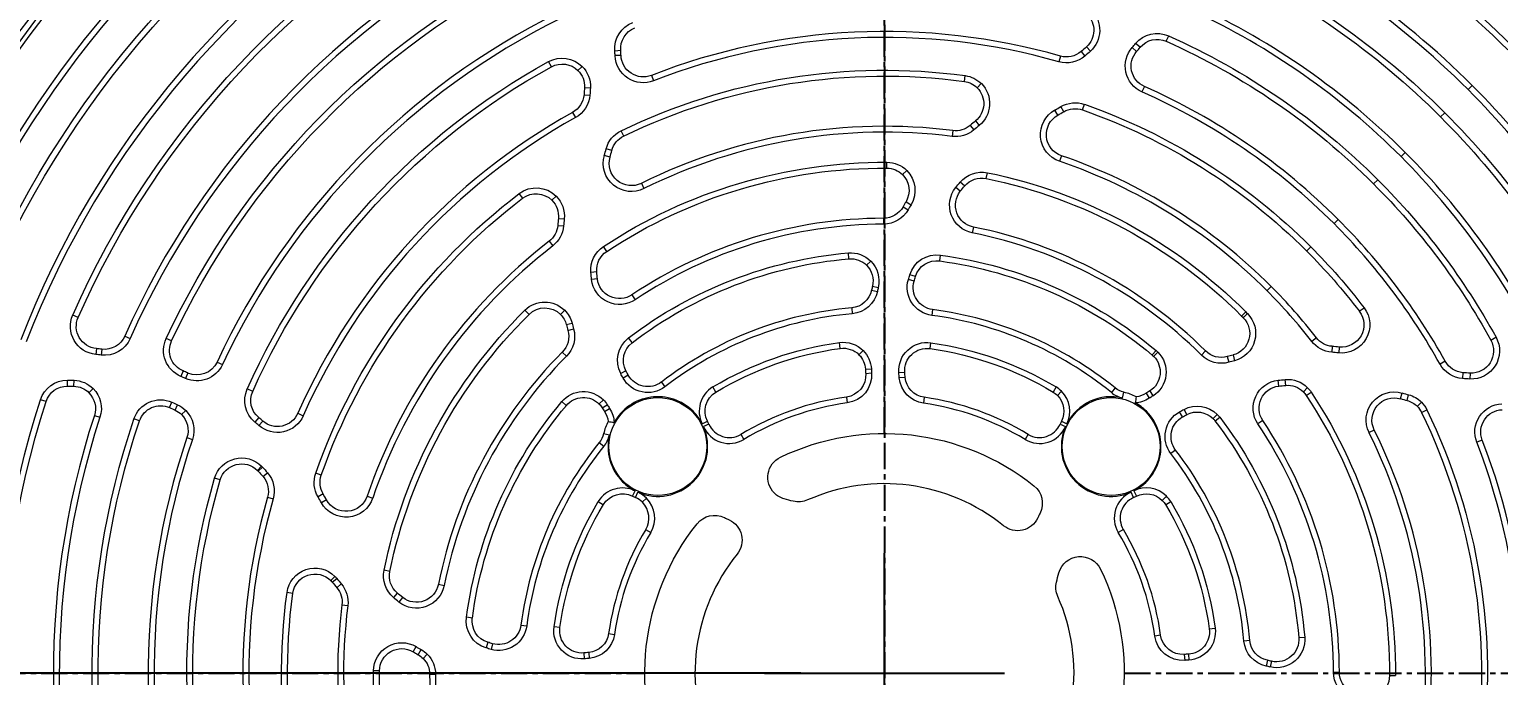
# Model space of a CAD drawing. Header units: millimetres. Extents: x 14484 to 44106, y -7531 to -758.
# Drawn here: x 22895.8 to 23159.4, y -1877 to -1761.1 of the extents above; entities that cross this region are included whole.
import ezdxf

# ---------------------------------------------------------------- set-up
doc = ezdxf.new("R2010")
doc.units = ezdxf.units.MM
doc.header["$LTSCALE"] = 15
doc.linetypes.add('CENTER', pattern=[2, 1.25, -0.25, 0.25, -0.25])
doc.layers.add('IA-DIBUJO', color=3, linetype='Continuous', lineweight=30)
doc.layers.add('IA-DIM', color=7, linetype='Continuous')
doc.layers.add('IA-EJES', color=4, linetype='CENTER')
doc.styles.add('ING-AMB', font='romans.shx', dxfattribs={"width": 0.75, "oblique": 15})
doc.dimstyles.new('ING-AMB 15', dxfattribs={"dimscale": 15, "dimtxt": 3, "dimasz": 2.5, "dimexe": 1, "dimexo": 1, "dimgap": 1, "dimtad": 1, "dimdec": 0, "dimzin": 0, "dimdsep": 46, "dimtxsty": 'ING-AMB', "dimcen": 0.1, "dimclrd": 7, "dimclre": 7, "dimclrt": 2, "dimadec": 0, "dimazin": 0, "dimtfac": 1, "dimtdec": 0, "dimtmove": 0, "dimatfit": 0, "dimfxl": 1.25, "dimtolj": 1, "dimtzin": 0, "dimarcsym": 1})

# ---------------------------------------------------------------- blocks, each defined once
blk = doc.blocks.new('A$Cd577ae4d')
at = {"color": 0, "linetype": 'Continuous', "lineweight": 0, "extrusion": (1.22465e-16, 1, -2.22045e-16)}
for p, q in [((-50.55, 145.69), (-50.98, 146.66)), ((-45.86, 144.62), (-45.05, 145.3)), ((-45.23, 143.88), (-44.43, 144.58)), ((-36.24, 144.71), (-36.95, 143.92)), ((-35.26, 143.85), (-35.95, 143.04)), ((-31.56, 143.04), (-31.27, 142.02)), ((47.33, 144.03), (48.38, 143.94)), ((54.99, 140.44), (54.24, 141.19)), ((59.75, 141.12), (60.26, 142.05)), ((-104.68, 137.03), (-105.43, 137.78)), ((-46.62, 137.59), (-46.19, 136.62)), ((-16.63, 137.35), (-17.37, 138.1)), ((-14.33, 138.49), (-14.47, 139.54)), ((41.81, 139.59), (41.43, 138.6)), ((53.83, 137.42), (52.77, 137.37)), ((53.91, 136.12), (52.85, 136.04)), ((-99.77, 132.12), (-100.52, 132.87)), ((-35.52, 133.39), (-35.87, 134.39)), ((-32.16, 133.06), (-31.63, 133.97)), ((-31.09, 132.45), (-30.58, 133.37)), ((55.95, 132.94), (55.44, 132.01)), ((-16.32, 131.41), (-16.98, 130.59)), ((-15.34, 130.6), (-16.02, 129.8)), ((-12.25, 129.68), (-12.12, 128.63)), ((46.79, 128.69), (47.26, 129.64)), ((-92.66, 125.01), (-93.41, 125.76)), ((-31.75, 125.17), (-31.41, 124.17)), ((-0.43, 122.95), (-0.43, 124.01)), ((48.91, 126.11), (49.94, 126.38)), ((49.25, 124.91), (50.26, 125.21)), ((-18.25, 121.09), (-18.47, 122.13)), ((-3.24, 121.78), (-3.98, 122.53)), ((-87.75, 120.1), (-88.5, 120.85)), ((-14.38, 119.75), (-13.57, 120.43)), ((-13.6, 118.79), (-12.77, 119.45)), ((43.62, 120.22), (43.15, 119.27)), ((-3.86, 116.92), (-4.77, 116.39)), ((-3.32, 116), (-4.25, 115.48)), ((59.66, 117.18), (58.91, 117.93)), ((64.91, 117.53), (65.56, 118.38)), ((-80.64, 112.99), (-81.39, 113.74)), ((0.16, 113.95), (0.16, 112.89)), ((58.51, 113.94), (57.46, 113.83)), ((-15.95, 112.38), (-15.74, 111.34)), ((58.63, 112.67), (57.57, 112.59)), ((-75.73, 108.08), (-76.48, 108.83)), ((49.84, 108.01), (50.42, 108.89)), ((60.16, 109.84), (59.51, 109)), ((-9.9, 106.29), (-10.04, 107.34)), ((3.22, 105.52), (2.47, 106.27)), ((6.39, 106.68), (6.48, 107.73)), ((-5.55, 103.5), (-4.54, 103.81)), ((-5.3, 102.65), (-4.28, 102.94)), ((51.5, 103.09), (52.55, 102.97)), ((51.63, 104.32), (52.68, 104.23)), ((-68.62, 100.97), (-69.37, 101.72)), ((2.15, 101.8), (1.12, 101.56)), ((2.32, 101.04), (1.28, 100.81)), ((45.31, 100.22), (44.72, 99.34)), ((-85.18, 97.26), (-86.03, 97.91)), ((-8.62, 97.58), (-8.48, 96.53)), ((5.87, 97.89), (5.78, 96.83)), ((-64.36, 96.11), (-65.12, 96.86)), ((-64.06, 96.41), (-64.81, 97.16)), ((57.08, 94.88), (56.05, 95.15)), ((58.12, 96.7), (57.37, 97.45)), ((63.76, 96.71), (64.51, 97.47)), ((144.65, 96.17), (145.61, 96.6)), ((-108.77, 92.1), (-109.7, 92.61)), ((-77.49, 92.51), (-76.65, 91.86)), ((45.28, 91.64), (45.92, 92.48)), ((56.8, 93.85), (55.78, 94.13)), ((127.9, 91.94), (128.86, 92.39)), ((136.29, 92.82), (135.32, 92.39)), ((-81.59, 90.86), (-81.48, 89.81)), ((-80.32, 90.98), (-80.24, 89.92)), ((-57.59, 90.16), (-56.84, 89.41)), ((-48.29, 89.19), (-49.04, 89.94)), ((-48.04, 89.43), (-48.72, 90.23)), ((-8.18, 90.58), (-8.33, 91.63)), ((4.58, 89.48), (3.83, 90.22)), ((7.95, 90.61), (8.09, 91.66)), ((57.81, 89.94), (57.06, 89.19)), ((140.42, 90.47), (140.55, 89.42)), ((141.39, 90.58), (141.5, 89.52)), ((-100.59, 88.3), (-99.66, 87.79)), ((-62.53, 89.43), (-62.8, 88.4)), ((-61.5, 89.15), (-61.78, 88.13)), ((119.73, 88.16), (118.77, 87.72)), ((-105.07, 86.18), (-105.02, 85.12)), ((-103.77, 86.26), (-103.69, 85.2)), ((-71.97, 83.98), (-71.88, 85.03)), ((-70.74, 83.85), (-70.62, 84.9)), ((-3.71, 85.42), (-2.66, 85.32)), ((-3.63, 86.31), (-2.58, 86.23)), ((3.37, 86.12), (2.31, 86.2)), ((3.42, 86.87), (2.36, 86.93)), ((40.03, 84.57), (39.39, 83.73)), ((45.96, 85.8), (46.89, 85.29)), ((46.39, 86.58), (47.32, 86.09)), ((124.99, 86.2), (125.42, 85.23)), ((125.84, 86.57), (126.25, 85.6)), ((145.43, 83.83), (145.4, 84.89)), ((146.58, 83.85), (146.57, 84.91)), ((-93.76, 81.26), (-94.03, 82.29)), ((-92.56, 81.6), (-92.86, 82.61)), ((-75.66, 82.19), (-76.54, 82.77)), ((-75.15, 82.82), (-75.89, 83.57)), ((-47.59, 82.98), (-48.15, 82.08)), ((-46.93, 82.56), (-47.5, 81.67)), ((-42.72, 81.71), (-42.96, 82.74)), ((-41.36, 83.52), (-40.7, 82.7)), ((-31.01, 82.18), (-31.75, 82.93)), ((-30.78, 83.69), (-30.23, 82.78)), ((-7.12, 81.84), (-6.97, 80.79)), ((6.82, 81.88), (6.67, 80.84)), ((30.23, 82.78), (30.78, 83.69)), ((113.34, 82.9), (114.31, 83.33)), ((142.72, 82.66), (141.97, 83.41)), ((-96.34, 79.14), (-97.29, 79.61)), ((-95.57, 80.22), (-96.31, 80.97)), ((-54.23, 78.74), (-53.74, 79.67)), ((-53.45, 78.31), (-52.94, 79.24)), ((-46.86, 79.21), (-46.98, 79.33)), ((34.46, 79.21), (34.34, 79.33)), ((50.21, 79.28), (49.32, 79.85)), ((50.63, 79.94), (49.73, 80.5)), ((51.19, 80.64), (50.44, 81.39)), ((57.08, 80.39), (57.88, 81.07)), ((126.11, 78.74), (125.36, 79.49)), ((127.26, 79.54), (126.81, 80.5)), ((128.26, 79.99), (127.84, 80.96)), ((150.4, 81.08), (151.41, 81.41)), ((-67.87, 77.66), (-66.99, 77.07)), ((-59.29, 77.63), (-60.13, 78.27)), ((-58.94, 78.03), (-59.68, 78.78)), ((-31.74, 77.54), (-32.69, 77.06)), ((-31.5, 77.02), (-32.47, 76.6)), ((31.5, 77.02), (32.47, 76.6)), ((32.69, 77.06), (31.74, 77.54)), ((105.24, 78.97), (104.27, 78.54)), ((111.53, 77.58), (112.23, 76.78)), ((112.27, 78.21), (112.95, 77.4)), ((133.64, 77.61), (134.65, 77.95)), ((141.75, 78.59), (140.74, 78.26)), ((-107.24, 74.16), (-106.25, 73.78)), ((-87.87, 75.97), (-86.92, 75.5)), ((-25.77, 75.2), (-25.23, 74.29)), ((25.77, 75.2), (25.23, 74.29)), ((49.36, 75.07), (50.39, 75.31)), ((125.15, 74.63), (124.15, 74.29)), ((-52.22, 72.38), (-51.38, 71.74)), ((51.17, 73.71), (50.35, 73.05)), ((112.36, 68.59), (111.57, 69.3)), ((112.49, 68.73), (111.74, 69.48)), ((-34.46, 66.81), (-34.34, 66.69)), ((46.86, 66.81), (46.98, 66.69)), ((101.04, 67.87), (102.04, 68.22)), ((111.5, 67.61), (110.69, 68.3)), ((119.16, 67.02), (120.18, 67.31)), ((-49.83, 63.36), (-50.58, 64.1)), ((-44.71, 65.04), (-45.19, 64.09)), ((-44.67, 63.85), (-44.25, 64.82)), ((43.45, 63.01), (42.7, 63.76)), ((44.67, 63.85), (44.25, 64.82)), ((45.19, 64.09), (44.71, 65.04)), ((92.82, 64.1), (91.82, 63.76)), ((100.1, 63.44), (101.02, 62.93)), ((100.71, 64.51), (101.62, 63.98)), ((110.69, 63.91), (109.67, 63.62)), ((-50.43, 62.58), (-51.34, 63.13)), ((51.34, 63.13), (50.43, 62.58)), ((-42.85, 58.12), (-41.94, 57.58)), ((42.85, 58.12), (41.94, 57.58)), ((88.74, 50.6), (89.78, 50.82)), ((80.03, 48.3), (78.99, 48.09)), ((98.25, 47.69), (97.45, 48.37)), ((99.06, 48.67), (98.24, 49.33)), ((99.34, 48.98), (98.6, 49.72)), ((86.44, 45.95), (87.1, 45.12)), ((87.4, 46.73), (88.08, 45.92)), ((106.14, 46.68), (107.19, 46.82)), ((73.94, 42.25), (74.99, 42.39)), ((97.33, 44.6), (96.28, 44.47)), ((-58.26, 40.3), (-59.31, 40.44)), ((58.23, 40.53), (59.28, 40.68)), ((65.23, 40.97), (64.18, 40.83)), ((-74.33, 38.74), (-75.38, 38.83)), ((-65.54, 38.22), (-64.48, 38.13)), ((-49.53, 39.17), (-48.49, 39.02)), ((49.49, 39.47), (48.44, 39.32)), ((70.3, 37.65), (70.59, 36.63)), ((71.15, 37.9), (71.46, 36.89)), ((84.57, 36.21), (84.04, 37.12)), ((-69.45, 34.5), (-69.21, 33.47)), ((-68.69, 34.67), (-68.46, 33.63)), ((-54.52, 35.77), (-54.58, 34.71)), ((-53.77, 35.72), (-53.85, 34.66)), ((53.07, 36.06), (52.97, 35.01)), ((53.96, 35.98), (53.88, 34.93)), ((82.77, 35.01), (82.02, 35.76)), ((83.65, 35.67), (83.13, 36.6)), ((-90.6, 31.92), (-91.66, 31.92)), ((-81.6, 32.51), (-80.54, 32.51)), ((81.6, 32.19), (80.54, 32.19)), ((90.6, 32.78), (91.66, 32.78))]:
    blk.add_line(p, q, dxfattribs=at)
at = {"color": 0, "linetype": 'Continuous', "lineweight": 0, "extrusion": (-2.71926e-32, -2.22045e-16, -1)}
for centre, radius, start, end in [((0, 32.35), 215.27, 315, 135), ((0, 32.35), 195.27, 319.8635, 77.7365), ((0, 32.35), 215.27, 135, 315), ((0, 32.35), 191.35, 128.3955, 164.8981), ((0, 32.35), 165.04, 120.1173, 158.8916), ((0, 32.35), 166.1, 120.1173, 158.8916), ((0, 32.35), 182.04, 128.2935, 163.8077), ((0, 32.35), 183.1, 128.2935, 163.8077), ((0, 32.35), 195.27, 135, 197.7365), ((0, 32.35), 149.1, 45, 66.0745), ((0, 32.35), 148.04, 45, 66.0745), ((0, 32.35), 148.04, 116.9327, 156.0745), ((0, 32.35), 149.1, 116.9327, 156.0745), ((0, 32.35), 132.1, 45, 65.0074), ((0, 32.35), 131.04, 45, 65.0074), ((0, 32.35), 132.1, 116.3319, 155.0074), ((0, 32.35), 115.1, 74.0848, 111.301), ((0, 32.35), 114.04, 74.0848, 111.301), ((0, 32.35), 131.04, 116.3319, 155.0074), ((5, 179.15), 52.44, 318.7564, 319.7971), ((5, 179.15), 53.5, 318.7564, 319.7971), ((-100.27, 139.69), 53.12, 3.7564, 4.6862), ((-100.27, 139.69), 52.06, 3.7727, 4.6862), ((0, 32.35), 149.1, 26.9327, 45), ((0, 32.35), 115.1, 45, 66.1091), ((0, 32.35), 148.04, 26.9327, 45), ((0, 32.35), 114.04, 45, 66.1091), ((5, 179.15), 53.5, 299.1903, 300.5111), ((5, 179.15), 52.44, 299.1903, 300.5111), ((0, 32.35), 98.1, 82.8275, 116.404), ((0, 32.35), 114.04, 119.0848, 156.1091), ((0, 32.35), 115.1, 119.0848, 156.1091), ((50, 89.85), 52.44, 129.0211, 130.3806), ((50, 89.85), 53.5, 129.0211, 130.3806), ((0, 32.35), 97.04, 82.8275, 116.404), ((0, 32.35), 132.1, 26.3319, 45), ((0, 32.35), 131.04, 26.3319, 45), ((0, 32.35), 98.1, 45, 71.1169), ((0, 32.35), 97.04, 45, 71.1169), ((-100.27, 139.69), 53.12, 343.8465, 345.1886), ((-100.27, 139.69), 52.06, 343.8465, 345.1886), ((50, 89.85), 52.44, 149.5976, 150.7453), ((50, 89.85), 53.5, 149.5976, 150.7453), ((0, 32.35), 115.1, 29.0848, 45), ((0, 32.35), 81.6, 90.1113, 123.7275), ((-5.3, 108.36), 52.44, 174.0211, 175.3806), ((-5.3, 108.36), 53.5, 174.0211, 175.3806), ((0, 32.35), 114.04, 29.0848, 45), ((0, 32.35), 81.6, 45.1113, 78.7275), ((0, 32.35), 80.54, 45.1113, 78.7275), ((0, 32.35), 80.54, 90.1113, 123.7275), ((0, 32.35), 97.04, 127.8275, 161.1169), ((0, 32.35), 98.1, 127.8275, 161.1169), ((0, 32.35), 98.1, 37.8275, 45), ((0, 32.35), 97.04, 37.8275, 45), ((50, 89.85), 52.44, 167.0963, 167.9322), ((50, 89.85), 53.5, 167.0963, 167.9322), ((0, 32.35), 65.8, 51.0501, 82.4742), ((0, 32.35), 65.8, 95.1202, 127.4742), ((0, 32.35), 64.74, 51.0501, 82.4742), ((0, 32.35), 64.74, 95.1202, 127.4742), ((-5.3, 108.36), 52.44, 194.5976, 195.7453), ((-5.3, 108.36), 53.5, 194.5976, 195.7453), ((76.01, 37.65), 53.5, 84.0211, 85.3806), ((76.01, 37.65), 52.44, 84.0211, 85.3806), ((0, 32.35), 81.6, 135.1113, 168.7275), ((-146.8, 37.35), 53.5, 83.1498, 84.1949), ((76.01, 37.65), 52.44, 104.5976, 105.7453), ((76.01, 37.65), 53.5, 104.5976, 105.7453), ((0, 32.35), 80.54, 135.1113, 168.7275), ((-146.8, 37.35), 52.44, 83.1498, 84.1949), ((50, 89.85), 52.44, 183.1937, 183.993), ((50, 89.85), 53.5, 183.1937, 183.993), ((-146.8, 37.35), 53.5, 65.935, 66.9318), ((-146.8, 37.35), 52.44, 65.935, 66.9318), ((107.34, 132.62), 52.06, 253.8465, 255.1886), ((76.01, 37.65), 52.44, 122.0963, 122.9322), ((76.01, 37.65), 53.5, 122.0963, 122.9322), ((40.66, 73.01), 10, 63.2082, 76.7011), ((43.88, 86.63), 5.06, 231.0501, 256.7011), ((40.66, 73.01), 8.94, 76.7011, 153.0633), ((28.18, 79.35), 5.06, 333.0633, 45), ((28.18, 79.35), 5.06, 45, 59.0568), ((0, 32.35), 50, 58.9728, 81.8091), ((0, 32.35), 50, 97.834, 121.0272), ((-28.18, 79.35), 5.06, 120.9432, 206.9367), ((-40.66, 73.01), 8.94, 45, 151.3963), ((107.34, 132.62), 53.12, 253.8465, 255.1886), ((40.66, 73.01), 8.94, 296.9367, 45), ((40.66, 73.01), 8.94, 45, 61.3963), ((0, 32.35), 48.94, 58.9728, 81.8091), ((0, 32.35), 48.94, 97.834, 121.0272), ((-40.66, 73.01), 8.94, 26.9367, 45), ((-5.3, 108.36), 52.44, 212.0963, 212.9322), ((-5.3, 108.36), 53.5, 212.0963, 212.9322), ((0, 32.35), 81.6, 0.1113, 33.7275), ((0, 32.35), 80.54, 0.1113, 33.7275), ((40.66, 73.01), 8.94, 156.3541, 225), ((27.83, 78.62), 5.06, 238.9728, 336.3541), ((40.66, 73.01), 10, 153.0633, 156.3541), ((27.83, 78.62), 4, 238.9728, 336.3541), ((-27.83, 78.62), 5.06, 203.6459, 301.0272), ((-27.83, 78.62), 4, 203.6459, 301.0272), ((-40.66, 73.01), 8.94, 246.3541, 23.6459), ((-40.66, 73.01), 10, 23.6459, 26.9367), ((-40.66, 73.01), 10, 153.2082, 166.7011), ((-146.8, 37.35), 53.5, 48.7564, 49.7971), ((-146.8, 37.35), 52.44, 48.7564, 49.7971), ((0, 32.35), 148.04, 161.9327, 201.0745), ((0, 32.35), 149.1, 161.9327, 201.0745), ((0, 32.35), 115.1, 344.0848, 21.301), ((0, 32.35), 98.1, 352.8275, 26.404), ((0, 32.35), 97.04, 352.8275, 26.404), ((-40.66, 73.01), 8.94, 166.7011, 225), ((-54.28, 76.23), 5.06, 321.0501, 346.7011), ((0, 32.35), 131.04, 161.3319, 200.0074), ((0, 32.35), 132.1, 161.3319, 200.0074), ((0, 32.35), 165.04, 165.1173, 203.8916), ((0, 32.35), 166.1, 165.1173, 203.8916), ((0, 32.35), 114.04, 344.0848, 21.301), ((0, 32.35), 65.8, 5.1202, 37.4742), ((0, 32.35), 64.74, 5.1202, 37.4742), ((0, 32.35), 64.74, 141.0501, 172.4742), ((0, 32.35), 65.8, 141.0501, 172.4742), ((0, 32.35), 34, 51.0656, 113.9289), ((47, 60.53), 5.06, 45, 116.9367), ((40.66, 73.01), 8.94, 225, 293.6459), ((-40.66, 73.01), 8.94, 225, 243.0633), ((-47, 60.53), 5.06, 63.0633, 149.0568), ((47, 60.53), 5.06, 30.9432, 45), ((40.66, 73.01), 10, 293.6459, 296.9367), ((46.27, 60.18), 4, 113.6459, 211.0272), ((46.27, 60.18), 5.06, 113.6459, 211.0272), ((-46.27, 60.18), 5.06, 328.9728, 45), ((-46.27, 60.18), 5.06, 45, 66.3541), ((-46.27, 60.18), 4, 45, 66.3541), ((-40.66, 73.01), 10, 243.0633, 246.3541), ((-146.8, 37.35), 53.5, 29.1903, 30.5111), ((-146.8, 37.35), 52.44, 29.1903, 30.5111), ((0, 32.35), 114.04, 164.0848, 201.301), ((0, 32.35), 115.1, 164.0848, 201.301), ((76.01, 37.65), 53.5, 154.0255, 155.0494), ((-46.27, 60.18), 4, 328.9728, 45), ((0, 32.35), 50, 7.834, 31.0272), ((-5.3, 108.36), 53.5, 244.0255, 245.0494), ((0, 32.35), 50, 148.9728, 171.8091), ((0, 32.35), 48.94, 7.834, 31.0272), ((0, 32.35), 48.94, 148.9728, 171.8091), ((0, 32.35), 34, 141.0656, 203.9289), ((-57.5, 82.35), 52.44, 219.0211, 220.3806), ((-57.5, 82.35), 53.5, 219.0211, 220.3806), ((0, 32.35), 34, 321.0656, 23.9289), ((0, 32.35), 97.04, 172.8275, 206.404), ((0, 32.35), 98.1, 172.8275, 206.404), ((-57.5, 82.35), 52.44, 239.5976, 240.7453), ((57.5, -17.65), 53.5, 77.0963, 77.9322), ((57.5, -17.65), 52.44, 93.1937, 93.993), ((57.5, -17.65), 53.5, 93.1937, 93.993), ((-57.5, 82.35), 53.5, 239.5976, 240.7453), ((57.5, -17.65), 52.44, 77.0963, 77.9322), ((0, 32.35), 80.54, 180.1113, 213.7275), ((0, 32.35), 81.6, 180.1113, 213.7275)]:
    blk.add_arc(centre, radius, start, end, dxfattribs=at)
at = {"color": 0, "linetype": 'Continuous', "lineweight": 0}
for centre, radius, start, end in [((0, 32.35), 175.1, 20.8859, 59.6002), ((0, 32.35), 176.16, 20.8859, 59.6002), ((0, 32.35), 192.1, 15.8059, 50.5305), ((0, 32.35), 193.16, 15.8059, 50.5305), ((0, 32.35), 159.16, 113.8076, 135), ((0, 32.35), 158.1, 113.8076, 135), ((0, 32.35), 159.16, 23.8076, 62.9531), ((0, 32.35), 158.1, 23.8076, 62.9531), ((0, 32.35), 142.16, 114.9822, 135), ((0, 32.35), 141.1, 114.9822, 135), ((0, 32.35), 141.1, 24.9822, 63.7084), ((0, 32.35), 142.16, 24.9822, 63.7084), ((-33.55, 147.67), 5.06, 135, 227.7991), ((-33.55, 147.67), 4, 135, 227.7991), ((43.34, 144.36), 4, 355.3138, 68.8469), ((43.34, 144.36), 5.06, 355.3138, 68.8469), ((0, 32.35), 125.16, 114.0352, 135), ((0, 32.35), 124.1, 114.0352, 135), ((-48.92, 142.04), 5.06, 40.2029, 114.0352), ((-48.92, 142.04), 4, 40.2029, 114.0352), ((-48.24, 141.25), 4, 293.8909, 41.2436), ((-48.24, 141.25), 5.06, 293.8909, 41.2436), ((-5, 179.15), 47.56, 227.7991, 229.3981), ((-5, 179.15), 46.5, 227.7991, 229.3981), ((-32.66, 146.88), 5.06, 229.3981, 285.9152), ((-32.66, 146.88), 4, 229.3981, 285.9152), ((43.27, 143.31), 5.06, 248.699, 357.7665), ((43.27, 143.31), 4, 248.699, 357.9571), ((57.82, 137.62), 5.06, 61.2208, 135), ((0, 32.35), 108.16, 64.0924, 97.6908), ((57.82, 137.62), 5.06, 135, 182.7991), ((57.82, 137.62), 4, 135, 182.7991), ((57.82, 137.62), 4, 61.2208, 135), ((0, 32.35), 124.1, 24.0352, 61.2208), ((0, 32.35), 125.16, 24.0352, 61.2208), ((-13.8, 134.52), 5.06, 135, 230.9789), ((-13.8, 134.52), 4, 135, 230.9789), ((-13.8, 134.52), 5.06, 97.6908, 135), ((-13.8, 134.52), 4, 97.6908, 135), ((0, 32.35), 107.1, 64.0924, 97.6908), ((100.27, 139.69), 47.56, 182.7991, 184.3981), ((100.27, 139.69), 46.5, 182.7991, 184.3981), ((-34.19, 129.61), 5.06, 59.4889, 109.3689), ((57.89, 136.43), 5.06, 184.3981, 240.9152), ((57.89, 136.43), 4, 184.3981, 240.9152), ((0, 32.35), 142.16, 135, 153.7084), ((0, 32.35), 141.1, 135, 153.7084), ((0, 32.35), 108.16, 109.3689, 135), ((0, 32.35), 107.1, 109.3689, 135), ((-34.19, 129.61), 4, 59.4889, 109.3689), ((-33.04, 128.96), 4, 288.8831, 60.8097), ((-33.04, 128.96), 5.06, 288.8831, 60.8097), ((-12.75, 133.65), 5.06, 229.6194, 277.1725), ((-12.75, 133.65), 4, 229.6194, 277.1725), ((45.05, 125.09), 5.06, 14.8114, 64.0924), ((45.05, 125.09), 4, 14.8114, 64.0924), ((-0.41, 118.95), 5.06, 90.2691, 135), ((0, 32.35), 91.66, 56.6233, 90.2691), ((45.4, 123.8), 5.06, 243.596, 16.1535), ((45.4, 123.8), 4, 243.596, 16.1535), ((0, 32.35), 91.66, 101.6233, 135), ((-17.45, 117.17), 5.06, 40.0099, 101.6233), ((-0.41, 118.95), 5.06, 135, 210.4024), ((-0.41, 118.95), 4, 135, 210.4024), ((-0.41, 118.95), 4, 90.2691, 135), ((0, 32.35), 90.6, 56.6233, 90.2691), ((0, 32.35), 125.16, 135, 151.2208), ((0, 32.35), 124.1, 135, 151.2208), ((0, 32.35), 90.6, 101.6233, 135), ((-17.45, 117.17), 4, 40.0099, 101.6233), ((-16.73, 116.3), 4, 281.2725, 38.4859), ((-16.73, 116.3), 5.06, 281.2725, 38.4859), ((-50, 89.85), 46.5, 38.4859, 40.0099), ((-50, 89.85), 47.56, 38.4859, 40.0099), ((62.49, 114.35), 5.06, 52.6908, 135), ((0.17, 117.95), 4, 209.2547, 269.8887), ((62.49, 114.35), 5.06, 135, 185.9789), ((62.49, 114.35), 4, 135, 185.9789), ((62.49, 114.35), 4, 52.6908, 135), ((0, 32.35), 107.1, 19.3689, 52.6908), ((0, 32.35), 108.16, 19.3689, 52.6908), ((0.17, 117.95), 5.06, 209.2547, 269.8887), ((62.62, 112.99), 5.06, 184.6194, 232.1725), ((62.62, 112.99), 4, 184.6194, 232.1725), ((0, 32.35), 108.16, 135, 142.6908), ((0, 32.35), 107.1, 135, 142.6908), ((47.64, 104.67), 5.06, 355.0099, 56.6233), ((0, 32.35), 75.66, 97.6286, 130.0857), ((0, 32.35), 74.6, 97.6286, 130.0857), ((-9.37, 102.33), 5.06, 17.0696, 97.6286), ((-9.37, 102.33), 4, 17.0696, 97.6286), ((6.05, 102.69), 5.06, 135, 192.9037), ((6.05, 102.69), 4, 135, 192.9037), ((6.05, 102.69), 5.06, 85.0857, 135), ((6.05, 102.69), 4, 85.0857, 135), ((0, 32.35), 74.6, 52.6286, 85.0857), ((0, 32.35), 75.66, 52.6286, 85.0857), ((47.64, 104.67), 4, 355.0099, 56.6233), ((-9.14, 101.55), 5.06, 277.5258, 15.9778), ((-50, 89.85), 46.5, 15.9778, 17.0696), ((-50, 89.85), 47.56, 15.9778, 17.0696), ((47.53, 103.54), 5.06, 236.2725, 353.4859), ((47.53, 103.54), 4, 236.2725, 353.4859), ((5.3, 108.36), 46.5, 353.4859, 355.0099), ((5.3, 108.36), 47.56, 353.4859, 355.0099), ((-9.14, 101.55), 4, 277.5258, 15.9778), ((6.23, 101.87), 5.06, 192.0678, 264.8798), ((6.23, 101.87), 4, 192.0678, 264.8798), ((-82, 94.84), 5.06, 142.6908, 275.9789), ((60.95, 93.87), 5.06, 45.2691, 135), ((60.95, 93.87), 4, 45.2691, 135), ((-82, 94.84), 4, 142.6908, 275.9789), ((-61.52, 93.3), 5.06, 135.2691, 255.4024), ((-61.52, 93.3), 4, 135.2691, 255.4024), ((0, 32.35), 91.66, 135, 135.2691), ((0, 32.35), 90.6, 135, 135.2691), ((60.95, 93.87), 5.06, 135, 165.4024), ((60.95, 93.87), 4, 135, 165.4024), ((0, 32.35), 90.6, 11.6233, 45.2691), ((0, 32.35), 91.66, 11.6233, 45.2691), ((140.99, 94.56), 4, 275.8051, 23.8076), ((140.99, 94.56), 5.06, 275.8051, 23.8076), ((-105.27, 90.17), 5.06, 151.2208, 272.7991), ((-80.64, 94.97), 4, 274.6194, 322.1725), ((42.85, 88.46), 5.06, 332.0696, 52.6286), ((60.65, 92.76), 5.06, 164.2547, 224.8887), ((60.65, 92.76), 4, 164.2547, 224.8887), ((124.27, 90.25), 5.06, 293.0682, 24.9822), ((139.94, 94.44), 5.06, 203.9255, 276.8502), ((139.94, 94.44), 4, 203.9255, 276.8502), ((-105.27, 90.17), 4, 151.2208, 272.7991), ((-80.64, 94.97), 5.06, 274.6194, 322.1725), ((-60.41, 93), 4, 254.2547, 314.8887), ((-45.46, 86.36), 5.06, 135, 237.9037), ((-45.46, 86.36), 5.06, 130.0857, 135), ((0, 32.35), 59.86, 97.9962, 120.9432), ((0, 32.35), 58.8, 97.9962, 120.9432), ((-7.62, 86.62), 5.06, 355.6375, 97.9962), ((-7.62, 86.62), 4, 355.6375, 97.9962), ((7.41, 86.65), 5.06, 135, 176.8063), ((7.41, 86.65), 5.06, 82.228, 135), ((7.41, 86.65), 4, 82.228, 135), ((0, 32.35), 58.8, 59.0568, 82.228), ((0, 32.35), 59.86, 59.0568, 82.228), ((42.85, 88.46), 4, 332.0696, 52.6286), ((124.27, 90.25), 4, 293.0682, 24.9822), ((-104.08, 90.24), 4, 274.3981, 330.9152), ((-104.08, 90.24), 5.06, 274.3981, 330.9152), ((-60.41, 93), 5.06, 254.2547, 314.8887), ((-45.46, 86.36), 4, 135, 237.9037), ((-45.46, 86.36), 4, 130.0857, 135), ((7.41, 86.65), 4, 135, 176.8063), ((123.36, 89.85), 5.06, 204.9926, 294.065), ((123.36, 89.85), 4, 204.9926, 294.065), ((-107.34, 132.62), 46.5, 272.7991, 274.3981), ((-107.34, 132.62), 47.56, 272.7991, 274.3981), ((-72.32, 79.99), 5.06, 85.0099, 135), ((-76.01, 37.65), 47.56, 83.4859, 85.0099), ((-71.19, 79.88), 5.06, 326.2725, 83.4859), ((-7.69, 85.8), 4, 278.1909, 354.5306), ((-7.69, 85.8), 5.06, 278.1909, 354.5306), ((-50, 89.85), 46.5, 354.5306, 355.6375), ((-50, 89.85), 47.56, 354.5306, 355.6375), ((7.36, 85.85), 5.06, 176.007, 262.166), ((7.36, 85.85), 4, 176.007, 262.166), ((42.47, 87.75), 5.06, 232.5258, 330.9778), ((42.47, 87.75), 4, 232.5258, 330.9778), ((5.3, 108.36), 46.5, 330.9778, 332.0696), ((5.3, 108.36), 47.56, 330.9778, 332.0696), ((145.55, 79.83), 5.06, 91.6878, 135), ((146.8, 37.35), 47.56, 90.2779, 91.6878), ((146.6, 79.85), 5.06, 17.9531, 90.2779), ((-92.74, 77.4), 5.06, 104.8114, 135), ((-91.45, 77.75), 5.06, 333.596, 106.1535), ((-91.45, 77.75), 4, 333.596, 106.1535), ((0, 32.35), 91.66, 146.6233, 180.2691), ((0, 32.35), 90.6, 146.6233, 180.2691), ((-72.32, 79.99), 5.06, 135, 146.6233), ((-72.32, 79.99), 4, 135, 146.6233), ((-72.32, 79.99), 4, 85.0099, 135), ((-76.01, 37.65), 46.5, 83.4859, 85.0099), ((-71.19, 79.88), 4, 326.2725, 83.4859), ((-44.75, 85.91), 4, 237.0678, 264.0908), ((-40.66, 73.01), 8.77, 315, 135), ((-43.88, 86.63), 4, 283.2989, 308.9499), ((-28.18, 79.35), 4, 135, 206.9367), ((-28.18, 79.35), 4, 120.9432, 135), ((28.18, 79.35), 4, 333.0633, 59.0568), ((40.66, 73.01), 8.77, 315, 135), ((54.01, 77.81), 5.06, 40.0857, 135), ((54.01, 77.81), 4, 40.0857, 135), ((109.69, 81.27), 4, 310.2029, 24.0352), ((109.69, 81.27), 5.06, 310.2029, 24.0352), ((145.55, 79.83), 5.06, 135, 198.0673), ((145.55, 79.83), 4, 135, 198.0673), ((145.55, 79.83), 4, 91.6878, 135), ((146.8, 37.35), 46.5, 90.2779, 91.6878), ((146.6, 79.85), 4, 17.9531, 90.2779), ((-110.96, 75.62), 4, 338.699, 87.9571), ((-110.96, 75.62), 5.06, 338.699, 87.7665), ((0, 32.35), 108.16, 154.0924, 187.6908), ((0, 32.35), 107.1, 154.0924, 187.6908), ((-92.74, 77.4), 5.06, 135, 154.0924), ((-92.74, 77.4), 4, 135, 154.0924), ((-92.74, 77.4), 4, 104.8114, 135), ((-56.11, 75.2), 5.06, 62.0696, 135), ((-56.11, 75.2), 4, 62.0696, 135), ((-76.01, 37.65), 47.56, 60.9778, 62.0696), ((-55.4, 74.82), 5.06, 322.5258, 60.9778), ((-40.66, 73.01), 8.77, 135, 315), ((-44.75, 85.91), 5.06, 237.0678, 267.9005), ((40.66, 73.01), 8.77, 135, 315), ((53.56, 77.1), 5.06, 147.0678, 177.9005), ((53.56, 77.1), 4, 147.0678, 174.0908), ((54.01, 77.81), 5.06, 135, 147.9037), ((54.01, 77.81), 4, 135, 147.9037), ((0, 32.35), 74.6, 7.6286, 40.0857), ((0, 32.35), 75.66, 7.6286, 40.0857), ((128.94, 75.91), 5.06, 135, 198.6681), ((128.94, 75.91), 5.06, 114.8543, 135), ((128.94, 75.91), 4, 114.8543, 135), ((146.8, 37.35), 47.56, 113.4999, 114.8543), ((146.8, 37.35), 46.5, 113.4999, 114.8543), ((129.86, 76.33), 5.06, 18.7084, 113.4999), ((129.86, 76.33), 4, 18.7084, 113.4999), ((0, 32.35), 158.1, 338.8076, 17.9531), ((0, 32.35), 159.16, 338.8076, 17.9531), ((0, 32.35), 75.66, 142.6286, 175.0857), ((0, 32.35), 74.6, 142.6286, 175.0857), ((-56.11, 75.2), 5.06, 135, 142.6286), ((-56.11, 75.2), 4, 135, 142.6286), ((-76.01, 37.65), 46.5, 60.9778, 62.0696), ((-55.4, 74.82), 4, 322.5258, 60.9778), ((108.9, 80.59), 5.06, 203.8909, 311.2436), ((108.9, 80.59), 4, 203.8909, 311.2436), ((128.94, 75.91), 4, 135, 198.6681), ((0, 32.35), 141.1, 339.9822, 18.7084), ((0, 32.35), 142.16, 339.9822, 18.7084), ((0, 32.35), 43, 64.2752, 128.5827), ((54.28, 76.23), 4, 193.2989, 218.9499), ((16.93, 67.48), 4, 315, 64.2752), ((146.8, 37.35), 47.56, 137.7991, 139.3981), ((146.8, 37.35), 46.5, 137.7991, 139.3981), ((115.32, 65.9), 5.06, 135, 137.7991), ((115.32, 65.9), 5.06, 16.2208, 135), ((115.32, 65.9), 4, 135, 137.7991), ((115.32, 65.9), 4, 16.2208, 135), ((-24.32, 62.84), 4, 128.5827, 205.9745), ((97.26, 66.54), 4, 329.4889, 19.3689), ((97.26, 66.54), 5.06, 329.4889, 19.3689), ((114.53, 65.01), 5.06, 139.3981, 195.9152), ((114.53, 65.01), 4, 139.3981, 195.9152), ((0, 32.35), 124.1, 338.8469, 16.2208), ((0, 32.35), 125.16, 338.8469, 16.2208), ((-47, 60.53), 4, 135, 149.0568), ((-47, 60.53), 4, 63.0633, 135), ((15.41, 67.08), 4, 246.0711, 283.761), ((5.3, 108.36), 46.5, 283.761, 285.8739), ((16.93, 67.48), 4, 285.8739, 315), ((47, 60.53), 4, 30.9432, 116.9367), ((96.61, 65.39), 5.06, 198.8831, 330.8097), ((96.61, 65.39), 4, 198.8831, 330.8097), ((0, 32.35), 59.86, 149.0568, 172.228), ((0, 32.35), 58.8, 149.0568, 172.228), ((30.49, 56.67), 4, 38.5827, 115.9745), ((0, 32.35), 58.8, 7.9962, 30.9432), ((0, 32.35), 59.86, 7.9962, 30.9432), ((-23.88, 61.91), 4, 204.9506, 308.9344), ((29.56, 56.23), 4, 114.9506, 218.9344), ((0, 32.35), 43, 334.2752, 38.5827), ((-35.13, 49.28), 4, 15.8739, 154.2752), ((0, 32.35), 43, 154.2752, 218.5827), ((-76.01, 37.65), 46.5, 13.761, 15.8739), ((84.82, 49.8), 4, 310.0099, 11.6233), ((84.82, 49.8), 5.06, 310.0099, 11.6233), ((102.17, 46.15), 5.06, 7.6908, 135), ((102.17, 46.15), 4, 7.6908, 135), ((-34.73, 47.76), 4, 336.0711, 13.761), ((83.95, 49.08), 5.06, 191.2725, 308.4859), ((83.95, 49.08), 4, 191.2725, 308.4859), ((101.3, 45.1), 5.06, 139.6194, 187.1725), ((101.3, 45.1), 4, 139.6194, 187.1725), ((102.17, 46.15), 5.06, 135, 140.9789), ((102.17, 46.15), 4, 135, 140.9789), ((57.5, 82.35), 46.5, 308.4859, 310.0099), ((57.5, 82.35), 47.56, 308.4859, 310.0099), ((0, 32.35), 107.1, 334.0924, 7.6908), ((0, 32.35), 108.16, 334.0924, 7.6908), ((69.98, 41.72), 4, 287.0696, 7.6286), ((69.98, 41.72), 5.06, 287.0696, 7.6286), ((-54.3, 39.76), 5.06, 172.228, 266.8063), ((-54.3, 39.76), 4, 172.228, 266.8063), ((54.27, 39.97), 5.06, 265.6375, 7.9962), ((54.27, 39.97), 4, 265.6375, 7.9962), ((69.2, 41.49), 5.06, 187.5258, 285.9778), ((69.2, 41.49), 4, 187.5258, 285.9778), ((-70.34, 38.4), 5.06, 175.0857, 282.9037), ((-70.34, 38.4), 4, 175.0857, 282.9037), ((-69.52, 38.58), 4, 282.0678, 354.8798), ((-69.52, 38.58), 5.06, 282.0678, 354.8798), ((-53.5, 39.71), 5.06, 266.007, 352.166), ((-53.5, 39.71), 4, 266.007, 352.166), ((53.45, 40.04), 5.06, 188.1909, 264.5306), ((53.45, 40.04), 4, 188.1909, 264.5306), ((57.5, 82.35), 46.5, 285.9778, 287.0696), ((86.6, 32.76), 5.06, 0.2691, 120.4024), ((57.5, 82.35), 47.56, 264.5306, 265.6375), ((57.5, 82.35), 46.5, 264.5306, 265.6375), ((57.5, 82.35), 47.56, 285.9778, 287.0696), ((85.6, 32.18), 5.06, 135, 179.8887), ((85.6, 32.18), 4, 135, 179.8887), ((85.6, 32.18), 5.06, 119.2547, 135), ((85.6, 32.18), 4, 119.2547, 135), ((86.6, 32.76), 4, 0.2691, 120.4024), ((-86.6, 31.94), 4, 180.2691, 300.4024), ((-85.6, 32.52), 4, 299.2547, 359.8887), ((-85.6, 32.52), 5.06, 299.2547, 359.8887), ((0, 32.35), 90.6, 326.6233, 0.2691), ((0, 32.35), 91.66, 326.6233, 0.2691)]:
    blk.add_arc(centre, radius, start, end, dxfattribs=at)
for centre, major_axis in [((-41.93, 78.81), (-2.73, 7.79)), ((46.46, 74.28), (7.79, 2.73))]:
    blk.add_ellipse(centre, major_axis=major_axis, ratio=0.280222, start_param=1.061643, end_param=1.207545, dxfattribs=at)
blk.add_open_spline([(47.26, 143.17), (47.61, 143.15), (47.97, 143.14), (48.32, 143.12)], degree=3, dxfattribs=at)
blk = doc.blocks.new('*D35')
at = {"layer": 'Defpoints', "color": 0, "transparency": 16777216}
for p in [(22908.52, -992.56), (21817.74, -1876.56), (23049.22, -1876.56)]:
    blk.add_point(p, dxfattribs=at)
at = {"layer": 'IA-DIM', "color": 7, "lineweight": -2, "transparency": 16777216}
for p, q in [((22893.52, -992.56), (21802.74, -992.56)), ((21817.74, -1030.06), (21817.74, -1839.06)), ((23034.22, -1876.56), (21802.74, -1876.56))]:
    blk.add_line(p, q, dxfattribs=at)
at = {"layer": 'IA-DIM', "color": 7, "transparency": 16777216}
for points in [[(21811.49, -1030.06), (21823.99, -1030.06), (21817.74, -992.56)], [(21811.49, -1839.06), (21823.99, -1839.06), (21817.74, -1876.56)]]:
    blk.add_solid(points, dxfattribs=at)
at = {"layer": 'IA-DIM', "color": 2, "transparency": 16777216, "insert": (21780.24, -1434.56), "char_height": 45, "attachment_point": 5, "rotation": 90, "style": 'ING-AMB'}
blk.add_mtext('\\A1;884', dxfattribs=at)
blk = doc.blocks.new('*D37')
at = {"layer": 'Defpoints', "color": 0, "transparency": 16777216}
for p in [(23049.22, -1876.56), (21817.74, -3172.36), (22246.89, -3172.36)]:
    blk.add_point(p, dxfattribs=at)
at = {"layer": 'IA-DIM', "color": 7, "lineweight": -2, "transparency": 16777216}
for p, q in [((23034.22, -1876.56), (21802.74, -1876.56)), ((21817.74, -1914.06), (21817.74, -3134.86)), ((22231.89, -3172.36), (21802.74, -3172.36))]:
    blk.add_line(p, q, dxfattribs=at)
at = {"layer": 'IA-DIM', "color": 7, "transparency": 16777216}
for points in [[(21811.49, -1914.06), (21823.99, -1914.06), (21817.74, -1876.56)], [(21811.49, -3134.86), (21823.99, -3134.86), (21817.74, -3172.36)]]:
    blk.add_solid(points, dxfattribs=at)
at = {"layer": 'IA-DIM', "color": 2, "transparency": 16777216, "insert": (21780.24, -2524.46), "char_height": 45, "attachment_point": 5, "rotation": 90, "style": 'ING-AMB'}
blk.add_mtext('\\A1;1296', dxfattribs=at)
blk = doc.blocks.new('*U11')
at = {"layer": 'IA-EJES', "color": 0, "ltscale": 0.25, "transparency": 16777216}
for p, q in [((0, 43.05), (0, 218.77)), ((-218.77, 0), (-43.05, 0)), ((43.05, 0), (218.77, 0))]:
    blk.add_line(p, q, dxfattribs=at)
at = {"layer": 'IA-EJES', "color": 0, "linetype": 'Continuous', "ltscale": 0.25, "transparency": 16777216}
for p, q in [((0, -21.53), (0, 21.53)), ((-21.53, 0), (21.53, 0))]:
    blk.add_line(p, q, dxfattribs=at)

msp = doc.modelspace()

# ---------------------------------------------------------------- linework, layer by layer
at = {"layer": 'IA-DIBUJO', "lineweight": 0}
msp.add_lwpolyline([(21992.22, -1875.8, -0.391011), (22922.96, -991.29, -0.0169), (22986.91, -992.52)], format="xyb", dxfattribs=at)
msp.add_lwpolyline([(21777.44, -1876.56), (22946.95, -1876.56)], close=True, dxfattribs=at)
msp.add_arc((22959.99, -1749.59), 755.66, 355.87462, 82.89188, dxfattribs=at)
at = {"layer": 'IA-EJES', "ltscale": 0.25}
msp.add_lwpolyline([(23049.22, -950.26), (23049.22, -3467.8)], dxfattribs=at)

# ---------------------------------------------------------------- block references
at = {"layer": 'IA-DIBUJO', "color": 8, "xscale": -1}
msp.add_blockref('A$Cd577ae4d', (23049.22, -1908.91), dxfattribs=at)
at = {"layer": 'IA-EJES', "ltscale": 0.25}
msp.add_blockref('*U11', (23049.22, -1876.56), dxfattribs=at)

# ---------------------------------------------------------------- dimensions: what is measured, and where the dimension line sits
at = {"layer": 'IA-DIM', "color": 1}
for base, p1, p2, picture, middle in [((21817.74, -1876.56), (22908.52, -992.56), (23049.22, -1876.56), '*D35', (21780.24, -1434.56)), ((21817.74, -3172.36), (23049.22, -1876.56), (22246.89, -3172.36), '*D37', (21780.24, -2524.46))]:
    dim = msp.add_linear_dim(base=base, p1=p1, p2=p2, angle=90, dimstyle='ING-AMB 15', override={"dimpost": '\\X'}, dxfattribs=at)
    dim.commit()
    dim.dimension.update_dxf_attribs({"geometry": picture, "text_midpoint": middle})

doc.saveas('drawing.dxf')
